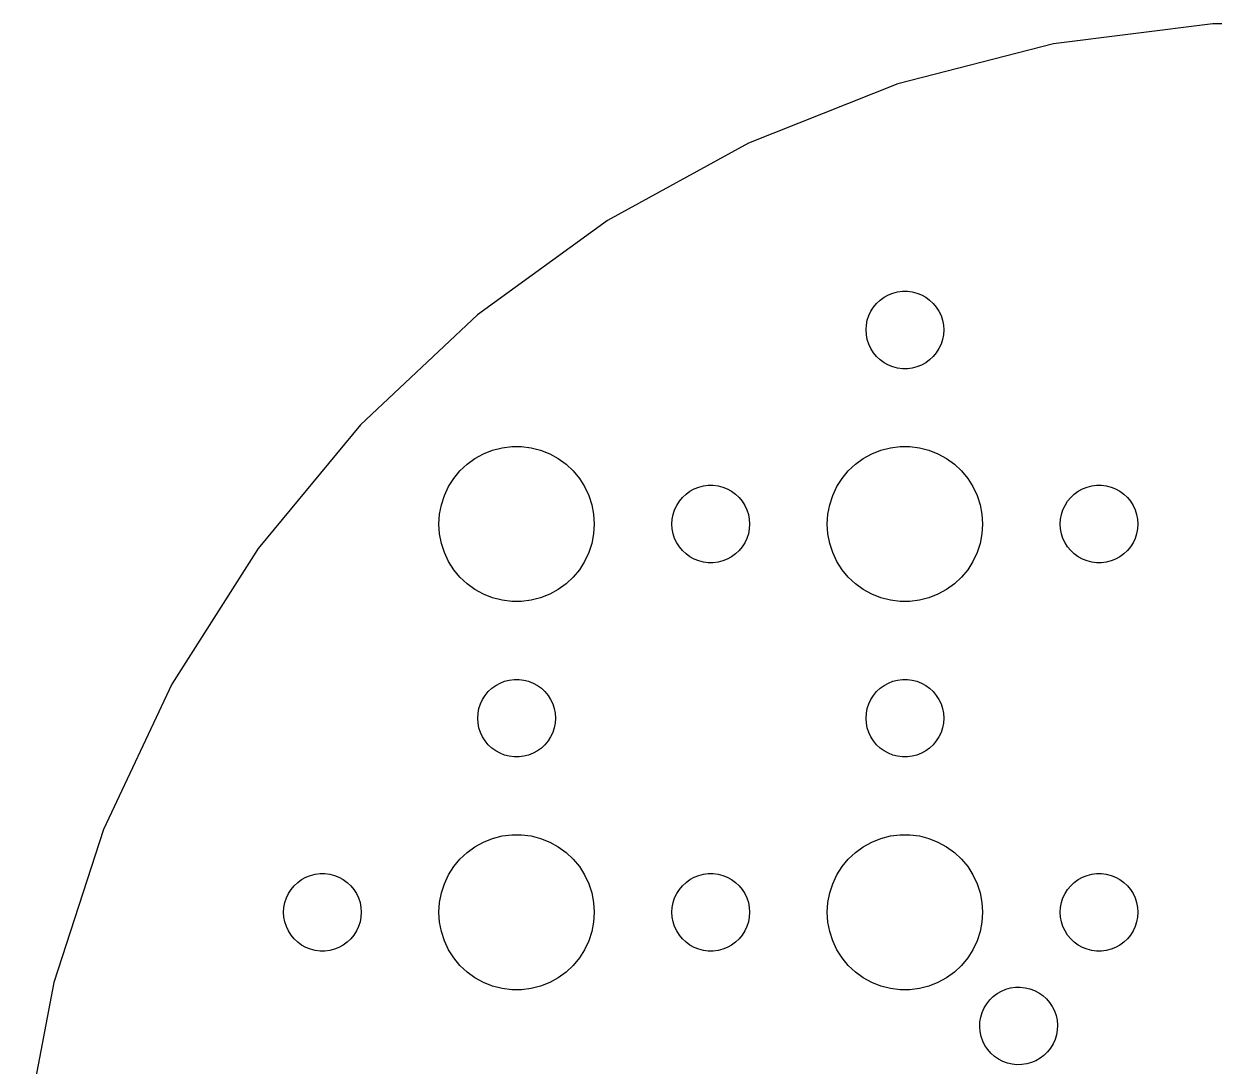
# Model space of a CAD drawing. Header units: metres. Extents: x -52 to 52, y -49 to 489.
# Drawn here: x -49.04 to -3.05, y 339.05 to 379.33 of the extents above; entities that cross this region are included whole.
import ezdxf

# ---------------------------------------------------------------- set-up
doc = ezdxf.new("R2010")
doc.units = ezdxf.units.M

msp = doc.modelspace()

# ---------------------------------------------------------------- linework, layer by layer
for p, q in [((-3.10353, 379.329), (-9.26166, 378.551)), ((3.10353, 379.329), (-3.10353, 379.329)), ((-9.26166, 378.551), (-15.2737, 377.008)), ((-15.2737, 377.008), (-21.0449, 374.723)), ((-21.0449, 374.723), (-26.4842, 371.732)), ((-26.4842, 371.732), (-31.5058, 368.084)), ((-15.8037, 368.766), (-15.6387, 368.857)), ((-15.6387, 368.857), (-15.4635, 368.927)), ((-15.4635, 368.927), (-15.2811, 368.973)), ((-15.2811, 368.973), (-15.0942, 368.997)), ((-15.0942, 368.997), (-14.9058, 368.997)), ((-14.9058, 368.997), (-14.7189, 368.973)), ((-14.7189, 368.973), (-14.5365, 368.927)), ((-14.5365, 368.927), (-14.3613, 368.857)), ((-14.3613, 368.857), (-14.1963, 368.766)), ((-16.3145, 368.223), (-16.2135, 368.382)), ((-16.2135, 368.382), (-16.0934, 368.527)), ((-16.0934, 368.527), (-15.9561, 368.656)), ((-15.9561, 368.656), (-15.8037, 368.766)), ((-14.1963, 368.766), (-14.0439, 368.656)), ((-14.0439, 368.656), (-13.9065, 368.527)), ((-13.9065, 368.527), (-13.7865, 368.382)), ((-13.7865, 368.382), (-13.6855, 368.223)), ((-31.5058, 368.084), (-36.0306, 363.835)), ((-16.4529, 367.873), (-16.3947, 368.052)), ((-16.3947, 368.052), (-16.3145, 368.223)), ((-13.6855, 368.223), (-13.6053, 368.052)), ((-13.6053, 368.052), (-13.5471, 367.873)), ((-16.5, 367.5), (-16.4882, 367.688)), ((-16.4882, 367.312), (-16.5, 367.5)), ((-16.4882, 367.688), (-16.4529, 367.873)), ((-13.5471, 367.873), (-13.5118, 367.688)), ((-13.5118, 367.688), (-13.5, 367.5)), ((-13.5, 367.5), (-13.5118, 367.312)), ((-16.4529, 367.127), (-16.4882, 367.312)), ((-16.3947, 366.948), (-16.4529, 367.127)), ((-13.5471, 367.127), (-13.6053, 366.948)), ((-13.5118, 367.312), (-13.5471, 367.127)), ((-16.3145, 366.777), (-16.3947, 366.948)), ((-16.2135, 366.618), (-16.3145, 366.777)), ((-16.0934, 366.473), (-16.2135, 366.618)), ((-13.7865, 366.618), (-13.9065, 366.473)), ((-13.6855, 366.777), (-13.7865, 366.618)), ((-13.6053, 366.948), (-13.6855, 366.777)), ((-15.9561, 366.344), (-16.0934, 366.473)), ((-15.8037, 366.234), (-15.9561, 366.344)), ((-15.6387, 366.143), (-15.8037, 366.234)), ((-15.4635, 366.073), (-15.6387, 366.143)), ((-15.2811, 366.027), (-15.4635, 366.073)), ((-14.5365, 366.073), (-14.7189, 366.027)), ((-14.3613, 366.143), (-14.5365, 366.073)), ((-14.1963, 366.234), (-14.3613, 366.143)), ((-14.0439, 366.344), (-14.1963, 366.234)), ((-13.9065, 366.473), (-14.0439, 366.344)), ((-15.0942, 366.003), (-15.2811, 366.027)), ((-14.9058, 366.003), (-15.0942, 366.003)), ((-14.7189, 366.027), (-14.9058, 366.003)), ((-36.0306, 363.835), (-39.9871, 359.052)), ((-31.2773, 362.714), (-30.927, 362.853)), ((-30.927, 362.853), (-30.5621, 362.947)), ((-30.5621, 362.947), (-30.1884, 362.994)), ((-30.1884, 362.994), (-29.8116, 362.994)), ((-29.8116, 362.994), (-29.4379, 362.947)), ((-29.4379, 362.947), (-29.0729, 362.853)), ((-29.0729, 362.853), (-28.7227, 362.714)), ((-16.2773, 362.714), (-15.927, 362.853)), ((-15.927, 362.853), (-15.5621, 362.947)), ((-15.5621, 362.947), (-15.1884, 362.994)), ((-15.1884, 362.994), (-14.8116, 362.994)), ((-14.8116, 362.994), (-14.4379, 362.947)), ((-14.4379, 362.947), (-14.0729, 362.853)), ((-14.0729, 362.853), (-13.7227, 362.714)), ((-31.9123, 362.312), (-31.6075, 362.533)), ((-31.6075, 362.533), (-31.2773, 362.714)), ((-28.7227, 362.714), (-28.3925, 362.533)), ((-28.3925, 362.533), (-28.0877, 362.312)), ((-16.9123, 362.312), (-16.6075, 362.533)), ((-16.6075, 362.533), (-16.2773, 362.714)), ((-13.7227, 362.714), (-13.3925, 362.533)), ((-13.3925, 362.533), (-13.0877, 362.312)), ((-32.427, 361.763), (-32.1869, 362.054)), ((-32.1869, 362.054), (-31.9123, 362.312)), ((-28.0877, 362.312), (-27.8131, 362.054)), ((-27.8131, 362.054), (-27.5729, 361.763)), ((-17.427, 361.763), (-17.1869, 362.054)), ((-17.1869, 362.054), (-16.9123, 362.312)), ((-13.0877, 362.312), (-12.8131, 362.054)), ((-12.8131, 362.054), (-12.5729, 361.763)), ((-32.7893, 361.104), (-32.6289, 361.445)), ((-32.6289, 361.445), (-32.427, 361.763)), ((-27.5729, 361.763), (-27.3711, 361.445)), ((-27.3711, 361.445), (-27.2107, 361.104)), ((-22.9635, 361.427), (-22.7811, 361.473)), ((-22.7811, 361.473), (-22.5942, 361.497)), ((-22.5942, 361.497), (-22.4058, 361.497)), ((-22.4058, 361.497), (-22.2189, 361.473)), ((-22.2189, 361.473), (-22.0365, 361.427)), ((-17.7893, 361.104), (-17.6289, 361.445)), ((-17.6289, 361.445), (-17.427, 361.763)), ((-12.5729, 361.763), (-12.3711, 361.445)), ((-12.3711, 361.445), (-12.2107, 361.104)), ((-7.96352, 361.427), (-7.78107, 361.473)), ((-7.78107, 361.473), (-7.59418, 361.497)), ((-7.59418, 361.497), (-7.40581, 361.497)), ((-7.40581, 361.497), (-7.21892, 361.473)), ((-7.21892, 361.473), (-7.03647, 361.427)), ((-32.9057, 360.746), (-32.7893, 361.104)), ((-27.2107, 361.104), (-27.0942, 360.746)), ((-23.7135, 360.882), (-23.5934, 361.027)), ((-23.5934, 361.027), (-23.4561, 361.156)), ((-23.4561, 361.156), (-23.3037, 361.266)), ((-23.3037, 361.266), (-23.1387, 361.357)), ((-23.1387, 361.357), (-22.9635, 361.427)), ((-22.0365, 361.427), (-21.8613, 361.357)), ((-21.8613, 361.357), (-21.6963, 361.266)), ((-21.6963, 361.266), (-21.5439, 361.156)), ((-21.5439, 361.156), (-21.4065, 361.027)), ((-21.4065, 361.027), (-21.2865, 360.882)), ((-17.9057, 360.746), (-17.7893, 361.104)), ((-12.2107, 361.104), (-12.0942, 360.746)), ((-8.71352, 360.882), (-8.59344, 361.027)), ((-8.59344, 361.027), (-8.45613, 361.156)), ((-8.45613, 361.156), (-8.30373, 361.266)), ((-8.30373, 361.266), (-8.13866, 361.357)), ((-8.13866, 361.357), (-7.96352, 361.427)), ((-7.03647, 361.427), (-6.86133, 361.357)), ((-6.86133, 361.357), (-6.69626, 361.266)), ((-6.69626, 361.266), (-6.54385, 361.156)), ((-6.54385, 361.156), (-6.40654, 361.027)), ((-6.40654, 361.027), (-6.28647, 360.882)), ((-32.9763, 360.376), (-32.9057, 360.746)), ((-27.0942, 360.746), (-27.0237, 360.376)), ((-23.9529, 360.373), (-23.8947, 360.552)), ((-23.8947, 360.552), (-23.8145, 360.723)), ((-23.8145, 360.723), (-23.7135, 360.882)), ((-21.2865, 360.882), (-21.1855, 360.723)), ((-21.1855, 360.723), (-21.1053, 360.552)), ((-21.1053, 360.552), (-21.0471, 360.373)), ((-17.9763, 360.376), (-17.9057, 360.746)), ((-12.0942, 360.746), (-12.0237, 360.376)), ((-8.95287, 360.373), (-8.89465, 360.552)), ((-8.89465, 360.552), (-8.81445, 360.723)), ((-8.81445, 360.723), (-8.71352, 360.882)), ((-6.28647, 360.882), (-6.18553, 360.723)), ((-6.18553, 360.723), (-6.10533, 360.552)), ((-6.10533, 360.552), (-6.04712, 360.373)), ((-33, 360), (-32.9763, 360.376)), ((-27.0237, 360.376), (-27, 360)), ((-24, 360), (-23.9882, 360.188)), ((-23.9882, 360.188), (-23.9529, 360.373)), ((-21.0471, 360.373), (-21.0118, 360.188)), ((-21.0118, 360.188), (-21, 360)), ((-18, 360), (-17.9763, 360.376)), ((-12.0237, 360.376), (-12, 360)), ((-9, 360), (-8.98816, 360.188)), ((-8.98816, 360.188), (-8.95287, 360.373)), ((-6.04712, 360.373), (-6.01183, 360.188)), ((-6.01183, 360.188), (-6, 360)), ((-32.9763, 359.624), (-33, 360)), ((-32.9057, 359.254), (-32.9763, 359.624)), ((-27.0237, 359.624), (-27.0942, 359.254)), ((-27, 360), (-27.0237, 359.624)), ((-23.9882, 359.812), (-24, 360)), ((-23.9529, 359.627), (-23.9882, 359.812)), ((-23.8947, 359.448), (-23.9529, 359.627)), ((-21.0471, 359.627), (-21.1053, 359.448)), ((-21.0118, 359.812), (-21.0471, 359.627)), ((-21, 360), (-21.0118, 359.812)), ((-17.9763, 359.624), (-18, 360)), ((-17.9057, 359.254), (-17.9763, 359.624)), ((-12.0237, 359.624), (-12.0942, 359.254)), ((-12, 360), (-12.0237, 359.624)), ((-8.98816, 359.812), (-9, 360)), ((-8.95287, 359.627), (-8.98816, 359.812)), ((-8.89465, 359.448), (-8.95287, 359.627)), ((-6.04712, 359.627), (-6.10533, 359.448)), ((-6.01183, 359.812), (-6.04712, 359.627)), ((-6, 360), (-6.01183, 359.812)), ((-32.7893, 358.896), (-32.9057, 359.254)), ((-27.0942, 359.254), (-27.2107, 358.896)), ((-23.8145, 359.277), (-23.8947, 359.448)), ((-23.7135, 359.118), (-23.8145, 359.277)), ((-21.1855, 359.277), (-21.2865, 359.118)), ((-21.1053, 359.448), (-21.1855, 359.277)), ((-17.7893, 358.896), (-17.9057, 359.254)), ((-12.0942, 359.254), (-12.2107, 358.896)), ((-8.81445, 359.277), (-8.89465, 359.448)), ((-8.71352, 359.118), (-8.81445, 359.277)), ((-6.18553, 359.277), (-6.28647, 359.118)), ((-6.10533, 359.448), (-6.18553, 359.277)), ((-39.9871, 359.052), (-43.313, 353.812)), ((-32.6289, 358.555), (-32.7893, 358.896)), ((-27.2107, 358.896), (-27.3711, 358.555)), ((-23.5934, 358.973), (-23.7135, 359.118)), ((-23.4561, 358.844), (-23.5934, 358.973)), ((-23.3037, 358.734), (-23.4561, 358.844)), ((-23.1387, 358.643), (-23.3037, 358.734)), ((-21.6963, 358.734), (-21.8613, 358.643)), ((-21.5439, 358.844), (-21.6963, 358.734)), ((-21.4065, 358.973), (-21.5439, 358.844)), ((-21.2865, 359.118), (-21.4065, 358.973)), ((-17.6289, 358.555), (-17.7893, 358.896)), ((-12.2107, 358.896), (-12.3711, 358.555)), ((-8.59344, 358.973), (-8.71352, 359.118)), ((-8.45613, 358.844), (-8.59344, 358.973)), ((-8.30373, 358.734), (-8.45613, 358.844)), ((-8.13866, 358.643), (-8.30373, 358.734)), ((-6.69626, 358.734), (-6.86133, 358.643)), ((-6.54385, 358.844), (-6.69626, 358.734)), ((-6.40654, 358.973), (-6.54385, 358.844)), ((-6.28647, 359.118), (-6.40654, 358.973)), ((-32.427, 358.237), (-32.6289, 358.555)), ((-32.1869, 357.946), (-32.427, 358.237)), ((-27.5729, 358.237), (-27.8131, 357.946)), ((-27.3711, 358.555), (-27.5729, 358.237)), ((-22.9635, 358.573), (-23.1387, 358.643)), ((-22.7811, 358.527), (-22.9635, 358.573)), ((-22.5942, 358.503), (-22.7811, 358.527)), ((-22.4058, 358.503), (-22.5942, 358.503)), ((-22.2189, 358.527), (-22.4058, 358.503)), ((-22.0365, 358.573), (-22.2189, 358.527)), ((-21.8613, 358.643), (-22.0365, 358.573)), ((-17.427, 358.237), (-17.6289, 358.555)), ((-17.1869, 357.946), (-17.427, 358.237)), ((-12.5729, 358.237), (-12.8131, 357.946)), ((-12.3711, 358.555), (-12.5729, 358.237)), ((-7.96352, 358.573), (-8.13866, 358.643)), ((-7.78107, 358.527), (-7.96352, 358.573)), ((-7.59418, 358.503), (-7.78107, 358.527)), ((-7.40581, 358.503), (-7.59418, 358.503)), ((-7.21892, 358.527), (-7.40581, 358.503)), ((-7.03647, 358.573), (-7.21892, 358.527)), ((-6.86133, 358.643), (-7.03647, 358.573)), ((-31.9123, 357.688), (-32.1869, 357.946)), ((-27.8131, 357.946), (-28.0877, 357.688)), ((-16.9123, 357.688), (-17.1869, 357.946)), ((-12.8131, 357.946), (-13.0877, 357.688)), ((-31.6075, 357.467), (-31.9123, 357.688)), ((-31.2773, 357.286), (-31.6075, 357.467)), ((-28.3925, 357.467), (-28.7227, 357.286)), ((-28.0877, 357.688), (-28.3925, 357.467)), ((-16.6075, 357.467), (-16.9123, 357.688)), ((-16.2773, 357.286), (-16.6075, 357.467)), ((-13.3925, 357.467), (-13.7227, 357.286)), ((-13.0877, 357.688), (-13.3925, 357.467)), ((-30.927, 357.147), (-31.2773, 357.286)), ((-30.5621, 357.053), (-30.927, 357.147)), ((-30.1884, 357.006), (-30.5621, 357.053)), ((-29.8116, 357.006), (-30.1884, 357.006)), ((-29.4379, 357.053), (-29.8116, 357.006)), ((-29.0729, 357.147), (-29.4379, 357.053)), ((-28.7227, 357.286), (-29.0729, 357.147)), ((-15.927, 357.147), (-16.2773, 357.286)), ((-15.5621, 357.053), (-15.927, 357.147)), ((-15.1884, 357.006), (-15.5621, 357.053)), ((-14.8116, 357.006), (-15.1884, 357.006)), ((-14.4379, 357.053), (-14.8116, 357.006)), ((-14.0729, 357.147), (-14.4379, 357.053)), ((-13.7227, 357.286), (-14.0729, 357.147)), ((-43.313, 353.812), (-45.9559, 348.195)), ((-31.0934, 353.527), (-30.9561, 353.656)), ((-30.9561, 353.656), (-30.8037, 353.766)), ((-30.8037, 353.766), (-30.6387, 353.857)), ((-30.6387, 353.857), (-30.4635, 353.927)), ((-30.4635, 353.927), (-30.2811, 353.973)), ((-30.2811, 353.973), (-30.0942, 353.997)), ((-30.0942, 353.997), (-29.9058, 353.997)), ((-29.9058, 353.997), (-29.7189, 353.973)), ((-29.7189, 353.973), (-29.5365, 353.927)), ((-29.5365, 353.927), (-29.3613, 353.857)), ((-29.3613, 353.857), (-29.1963, 353.766)), ((-29.1963, 353.766), (-29.0439, 353.656)), ((-29.0439, 353.656), (-28.9065, 353.527)), ((-16.0934, 353.527), (-15.9561, 353.656)), ((-15.9561, 353.656), (-15.8037, 353.766)), ((-15.8037, 353.766), (-15.6387, 353.857)), ((-15.6387, 353.857), (-15.4635, 353.927)), ((-15.4635, 353.927), (-15.2811, 353.973)), ((-15.2811, 353.973), (-15.0942, 353.997)), ((-15.0942, 353.997), (-14.9058, 353.997)), ((-14.9058, 353.997), (-14.7189, 353.973)), ((-14.7189, 353.973), (-14.5365, 353.927)), ((-14.5365, 353.927), (-14.3613, 353.857)), ((-14.3613, 353.857), (-14.1963, 353.766)), ((-14.1963, 353.766), (-14.0439, 353.656)), ((-14.0439, 353.656), (-13.9065, 353.527)), ((-31.3947, 353.052), (-31.3145, 353.223)), ((-31.3145, 353.223), (-31.2135, 353.382)), ((-31.2135, 353.382), (-31.0934, 353.527)), ((-28.9065, 353.527), (-28.7865, 353.382)), ((-28.7865, 353.382), (-28.6855, 353.223)), ((-28.6855, 353.223), (-28.6053, 353.052)), ((-16.3947, 353.052), (-16.3145, 353.223)), ((-16.3145, 353.223), (-16.2135, 353.382)), ((-16.2135, 353.382), (-16.0934, 353.527)), ((-13.9065, 353.527), (-13.7865, 353.382)), ((-13.7865, 353.382), (-13.6855, 353.223)), ((-13.6855, 353.223), (-13.6053, 353.052)), ((-31.4882, 352.688), (-31.4529, 352.873)), ((-31.4529, 352.873), (-31.3947, 353.052)), ((-28.6053, 353.052), (-28.5471, 352.873)), ((-28.5471, 352.873), (-28.5118, 352.688)), ((-16.4882, 352.688), (-16.4529, 352.873)), ((-16.4529, 352.873), (-16.3947, 353.052)), ((-13.6053, 353.052), (-13.5471, 352.873)), ((-13.5471, 352.873), (-13.5118, 352.688)), ((-31.5, 352.5), (-31.4882, 352.688)), ((-31.4882, 352.312), (-31.5, 352.5)), ((-31.4529, 352.127), (-31.4882, 352.312)), ((-28.5118, 352.312), (-28.5471, 352.127)), ((-28.5118, 352.688), (-28.5, 352.5)), ((-28.5, 352.5), (-28.5118, 352.312)), ((-16.5, 352.5), (-16.4882, 352.688)), ((-16.4882, 352.312), (-16.5, 352.5)), ((-16.4529, 352.127), (-16.4882, 352.312)), ((-13.5118, 352.312), (-13.5471, 352.127)), ((-13.5118, 352.688), (-13.5, 352.5)), ((-13.5, 352.5), (-13.5118, 352.312)), ((-31.3947, 351.948), (-31.4529, 352.127)), ((-31.3145, 351.777), (-31.3947, 351.948)), ((-28.6053, 351.948), (-28.6855, 351.777)), ((-28.5471, 352.127), (-28.6053, 351.948)), ((-16.3947, 351.948), (-16.4529, 352.127)), ((-16.3145, 351.777), (-16.3947, 351.948)), ((-13.6053, 351.948), (-13.6855, 351.777)), ((-13.5471, 352.127), (-13.6053, 351.948)), ((-31.2135, 351.618), (-31.3145, 351.777)), ((-31.0934, 351.473), (-31.2135, 351.618)), ((-30.9561, 351.344), (-31.0934, 351.473)), ((-30.8037, 351.234), (-30.9561, 351.344)), ((-29.0439, 351.344), (-29.1963, 351.234)), ((-28.9065, 351.473), (-29.0439, 351.344)), ((-28.7865, 351.618), (-28.9065, 351.473)), ((-28.6855, 351.777), (-28.7865, 351.618)), ((-16.2135, 351.618), (-16.3145, 351.777)), ((-16.0934, 351.473), (-16.2135, 351.618)), ((-15.9561, 351.344), (-16.0934, 351.473)), ((-15.8037, 351.234), (-15.9561, 351.344)), ((-14.0439, 351.344), (-14.1963, 351.234)), ((-13.9065, 351.473), (-14.0439, 351.344)), ((-13.7865, 351.618), (-13.9065, 351.473)), ((-13.6855, 351.777), (-13.7865, 351.618)), ((-30.6387, 351.143), (-30.8037, 351.234)), ((-30.4635, 351.073), (-30.6387, 351.143)), ((-30.2811, 351.027), (-30.4635, 351.073)), ((-30.0942, 351.003), (-30.2811, 351.027)), ((-29.9058, 351.003), (-30.0942, 351.003)), ((-29.7189, 351.027), (-29.9058, 351.003)), ((-29.5365, 351.073), (-29.7189, 351.027)), ((-29.3613, 351.143), (-29.5365, 351.073)), ((-29.1963, 351.234), (-29.3613, 351.143)), ((-15.6387, 351.143), (-15.8037, 351.234)), ((-15.4635, 351.073), (-15.6387, 351.143)), ((-15.2811, 351.027), (-15.4635, 351.073)), ((-15.0942, 351.003), (-15.2811, 351.027)), ((-14.9058, 351.003), (-15.0942, 351.003)), ((-14.7189, 351.027), (-14.9058, 351.003)), ((-14.5365, 351.073), (-14.7189, 351.027)), ((-14.3613, 351.143), (-14.5365, 351.073)), ((-14.1963, 351.234), (-14.3613, 351.143)), ((-45.9559, 348.195), (-47.874, 342.292)), ((-31.6075, 347.533), (-31.2773, 347.714)), ((-31.2773, 347.714), (-30.927, 347.853)), ((-30.927, 347.853), (-30.5621, 347.947)), ((-30.5621, 347.947), (-30.1884, 347.994)), ((-30.1884, 347.994), (-29.8116, 347.994)), ((-29.8116, 347.994), (-29.4379, 347.947)), ((-29.4379, 347.947), (-29.0729, 347.853)), ((-29.0729, 347.853), (-28.7227, 347.714)), ((-28.7227, 347.714), (-28.3925, 347.533)), ((-16.6075, 347.533), (-16.2773, 347.714)), ((-16.2773, 347.714), (-15.927, 347.853)), ((-15.927, 347.853), (-15.5621, 347.947)), ((-15.5621, 347.947), (-15.1884, 347.994)), ((-15.1884, 347.994), (-14.8116, 347.994)), ((-14.8116, 347.994), (-14.4379, 347.947)), ((-14.4379, 347.947), (-14.0729, 347.853)), ((-14.0729, 347.853), (-13.7227, 347.714)), ((-13.7227, 347.714), (-13.3925, 347.533)), ((-32.1869, 347.054), (-31.9123, 347.312)), ((-31.9123, 347.312), (-31.6075, 347.533)), ((-28.3925, 347.533), (-28.0877, 347.312)), ((-28.0877, 347.312), (-27.8131, 347.054)), ((-17.1869, 347.054), (-16.9123, 347.312)), ((-16.9123, 347.312), (-16.6075, 347.533)), ((-13.3925, 347.533), (-13.0877, 347.312)), ((-13.0877, 347.312), (-12.8131, 347.054)), ((-32.6289, 346.445), (-32.427, 346.763)), ((-32.427, 346.763), (-32.1869, 347.054)), ((-27.8131, 347.054), (-27.5729, 346.763)), ((-27.5729, 346.763), (-27.3711, 346.445)), ((-17.6289, 346.445), (-17.427, 346.763)), ((-17.427, 346.763), (-17.1869, 347.054)), ((-12.8131, 347.054), (-12.5729, 346.763)), ((-12.5729, 346.763), (-12.3711, 346.445)), ((-38.3037, 346.266), (-38.1387, 346.357)), ((-38.1387, 346.357), (-37.9635, 346.427)), ((-37.9635, 346.427), (-37.7811, 346.473)), ((-37.7811, 346.473), (-37.5942, 346.497)), ((-37.5942, 346.497), (-37.4058, 346.497)), ((-37.4058, 346.497), (-37.2189, 346.473)), ((-37.2189, 346.473), (-37.0365, 346.427)), ((-37.0365, 346.427), (-36.8613, 346.357)), ((-36.8613, 346.357), (-36.6963, 346.266)), ((-32.7893, 346.104), (-32.6289, 346.445)), ((-27.3711, 346.445), (-27.2107, 346.104)), ((-23.3037, 346.266), (-23.1387, 346.357)), ((-23.1387, 346.357), (-22.9635, 346.427)), ((-22.9635, 346.427), (-22.7811, 346.473)), ((-22.7811, 346.473), (-22.5942, 346.497)), ((-22.5942, 346.497), (-22.4058, 346.497)), ((-22.4058, 346.497), (-22.2189, 346.473)), ((-22.2189, 346.473), (-22.0365, 346.427)), ((-22.0365, 346.427), (-21.8613, 346.357)), ((-21.8613, 346.357), (-21.6963, 346.266)), ((-17.7893, 346.104), (-17.6289, 346.445)), ((-12.3711, 346.445), (-12.2107, 346.104)), ((-8.30373, 346.266), (-8.13866, 346.357)), ((-8.13866, 346.357), (-7.96352, 346.427)), ((-7.96352, 346.427), (-7.78107, 346.473)), ((-7.78107, 346.473), (-7.59418, 346.497)), ((-7.59418, 346.497), (-7.40581, 346.497)), ((-7.40581, 346.497), (-7.21892, 346.473)), ((-7.21892, 346.473), (-7.03647, 346.427)), ((-7.03647, 346.427), (-6.86133, 346.357)), ((-6.86133, 346.357), (-6.69626, 346.266)), ((-38.8145, 345.723), (-38.7135, 345.882)), ((-38.7135, 345.882), (-38.5934, 346.027)), ((-38.5934, 346.027), (-38.4561, 346.156)), ((-38.4561, 346.156), (-38.3037, 346.266)), ((-36.6963, 346.266), (-36.5439, 346.156)), ((-36.5439, 346.156), (-36.4065, 346.027)), ((-36.4065, 346.027), (-36.2865, 345.882)), ((-36.2865, 345.882), (-36.1855, 345.723)), ((-32.9057, 345.746), (-32.7893, 346.104)), ((-27.2107, 346.104), (-27.0942, 345.746)), ((-23.8145, 345.723), (-23.7135, 345.882)), ((-23.7135, 345.882), (-23.5934, 346.027)), ((-23.5934, 346.027), (-23.4561, 346.156)), ((-23.4561, 346.156), (-23.3037, 346.266)), ((-21.6963, 346.266), (-21.5439, 346.156)), ((-21.5439, 346.156), (-21.4065, 346.027)), ((-21.4065, 346.027), (-21.2865, 345.882)), ((-21.2865, 345.882), (-21.1855, 345.723)), ((-17.9057, 345.746), (-17.7893, 346.104)), ((-12.2107, 346.104), (-12.0942, 345.746)), ((-8.81445, 345.723), (-8.71352, 345.882)), ((-8.71352, 345.882), (-8.59344, 346.027)), ((-8.59344, 346.027), (-8.45613, 346.156)), ((-8.45613, 346.156), (-8.30373, 346.266)), ((-6.69626, 346.266), (-6.54385, 346.156)), ((-6.54385, 346.156), (-6.40654, 346.027)), ((-6.40654, 346.027), (-6.28647, 345.882)), ((-6.28647, 345.882), (-6.18553, 345.723)), ((-38.9882, 345.188), (-38.9529, 345.373)), ((-38.9529, 345.373), (-38.8947, 345.552)), ((-38.8947, 345.552), (-38.8145, 345.723)), ((-36.1855, 345.723), (-36.1053, 345.552)), ((-36.1053, 345.552), (-36.0471, 345.373)), ((-36.0471, 345.373), (-36.0118, 345.188)), ((-33, 345), (-32.9763, 345.376)), ((-32.9763, 345.376), (-32.9057, 345.746)), ((-27.0942, 345.746), (-27.0237, 345.376)), ((-27.0237, 345.376), (-27, 345)), ((-23.9882, 345.188), (-23.9529, 345.373)), ((-23.9529, 345.373), (-23.8947, 345.552)), ((-23.8947, 345.552), (-23.8145, 345.723)), ((-21.1855, 345.723), (-21.1053, 345.552)), ((-21.1053, 345.552), (-21.0471, 345.373)), ((-21.0471, 345.373), (-21.0118, 345.188)), ((-18, 345), (-17.9763, 345.376)), ((-17.9763, 345.376), (-17.9057, 345.746)), ((-12.0942, 345.746), (-12.0237, 345.376)), ((-12.0237, 345.376), (-12, 345)), ((-8.98816, 345.188), (-8.95287, 345.373)), ((-8.95287, 345.373), (-8.89465, 345.552)), ((-8.89465, 345.552), (-8.81445, 345.723)), ((-6.18553, 345.723), (-6.10533, 345.552)), ((-6.10533, 345.552), (-6.04712, 345.373)), ((-6.04712, 345.373), (-6.01183, 345.188)), ((-39, 345), (-38.9882, 345.188)), ((-38.9882, 344.812), (-39, 345)), ((-36.0118, 345.188), (-36, 345)), ((-36, 345), (-36.0118, 344.812)), ((-32.9763, 344.624), (-33, 345)), ((-27, 345), (-27.0237, 344.624)), ((-24, 345), (-23.9882, 345.188)), ((-23.9882, 344.812), (-24, 345)), ((-21.0118, 345.188), (-21, 345)), ((-21, 345), (-21.0118, 344.812)), ((-17.9763, 344.624), (-18, 345)), ((-12, 345), (-12.0237, 344.624)), ((-9, 345), (-8.98816, 345.188)), ((-8.98816, 344.812), (-9, 345)), ((-6.01183, 345.188), (-6, 345)), ((-6, 345), (-6.01183, 344.812)), ((-38.9529, 344.627), (-38.9882, 344.812)), ((-38.8947, 344.448), (-38.9529, 344.627)), ((-38.8145, 344.277), (-38.8947, 344.448)), ((-36.1053, 344.448), (-36.1855, 344.277)), ((-36.0471, 344.627), (-36.1053, 344.448)), ((-36.0118, 344.812), (-36.0471, 344.627)), ((-32.9057, 344.254), (-32.9763, 344.624)), ((-27.0237, 344.624), (-27.0942, 344.254)), ((-23.9529, 344.627), (-23.9882, 344.812)), ((-23.8947, 344.448), (-23.9529, 344.627)), ((-23.8145, 344.277), (-23.8947, 344.448)), ((-21.1053, 344.448), (-21.1855, 344.277)), ((-21.0471, 344.627), (-21.1053, 344.448)), ((-21.0118, 344.812), (-21.0471, 344.627)), ((-17.9057, 344.254), (-17.9763, 344.624)), ((-12.0237, 344.624), (-12.0942, 344.254)), ((-8.95287, 344.627), (-8.98816, 344.812)), ((-8.89465, 344.448), (-8.95287, 344.627)), ((-8.81445, 344.277), (-8.89465, 344.448)), ((-6.10533, 344.448), (-6.18553, 344.277)), ((-6.04712, 344.627), (-6.10533, 344.448)), ((-6.01183, 344.812), (-6.04712, 344.627)), ((-38.7135, 344.118), (-38.8145, 344.277)), ((-38.5934, 343.973), (-38.7135, 344.118)), ((-38.4561, 343.844), (-38.5934, 343.973)), ((-36.4065, 343.973), (-36.5439, 343.844)), ((-36.2865, 344.118), (-36.4065, 343.973)), ((-36.1855, 344.277), (-36.2865, 344.118)), ((-32.7893, 343.896), (-32.9057, 344.254)), ((-27.0942, 344.254), (-27.2107, 343.896)), ((-23.7135, 344.118), (-23.8145, 344.277)), ((-23.5934, 343.973), (-23.7135, 344.118)), ((-23.4561, 343.844), (-23.5934, 343.973)), ((-21.4065, 343.973), (-21.5439, 343.844)), ((-21.2865, 344.118), (-21.4065, 343.973)), ((-21.1855, 344.277), (-21.2865, 344.118)), ((-17.7893, 343.896), (-17.9057, 344.254)), ((-12.0942, 344.254), (-12.2107, 343.896)), ((-8.71352, 344.118), (-8.81445, 344.277)), ((-8.59344, 343.973), (-8.71352, 344.118)), ((-8.45613, 343.844), (-8.59344, 343.973)), ((-6.40654, 343.973), (-6.54385, 343.844)), ((-6.28647, 344.118), (-6.40654, 343.973)), ((-6.18553, 344.277), (-6.28647, 344.118)), ((-38.3037, 343.734), (-38.4561, 343.844)), ((-38.1387, 343.643), (-38.3037, 343.734)), ((-37.9635, 343.573), (-38.1387, 343.643)), ((-37.7811, 343.527), (-37.9635, 343.573)), ((-37.5942, 343.503), (-37.7811, 343.527)), ((-37.2189, 343.527), (-37.4058, 343.503)), ((-37.0365, 343.573), (-37.2189, 343.527)), ((-36.8613, 343.643), (-37.0365, 343.573)), ((-36.6963, 343.734), (-36.8613, 343.643)), ((-36.5439, 343.844), (-36.6963, 343.734)), ((-32.6289, 343.555), (-32.7893, 343.896)), ((-32.427, 343.237), (-32.6289, 343.555)), ((-27.3711, 343.555), (-27.5729, 343.237)), ((-27.2107, 343.896), (-27.3711, 343.555)), ((-23.3037, 343.734), (-23.4561, 343.844)), ((-23.1387, 343.643), (-23.3037, 343.734)), ((-22.9635, 343.573), (-23.1387, 343.643)), ((-22.7811, 343.527), (-22.9635, 343.573)), ((-22.5942, 343.503), (-22.7811, 343.527)), ((-22.2189, 343.527), (-22.4058, 343.503)), ((-22.0365, 343.573), (-22.2189, 343.527)), ((-21.8613, 343.643), (-22.0365, 343.573)), ((-21.6963, 343.734), (-21.8613, 343.643)), ((-21.5439, 343.844), (-21.6963, 343.734)), ((-17.6289, 343.555), (-17.7893, 343.896)), ((-17.427, 343.237), (-17.6289, 343.555)), ((-12.3711, 343.555), (-12.5729, 343.237)), ((-12.2107, 343.896), (-12.3711, 343.555)), ((-8.30373, 343.734), (-8.45613, 343.844)), ((-8.13866, 343.643), (-8.30373, 343.734)), ((-7.96352, 343.573), (-8.13866, 343.643)), ((-7.78107, 343.527), (-7.96352, 343.573)), ((-7.59418, 343.503), (-7.78107, 343.527)), ((-7.21892, 343.527), (-7.40581, 343.503)), ((-7.03647, 343.573), (-7.21892, 343.527)), ((-6.86133, 343.643), (-7.03647, 343.573)), ((-6.69626, 343.734), (-6.86133, 343.643)), ((-6.54385, 343.844), (-6.69626, 343.734)), ((-37.4058, 343.503), (-37.5942, 343.503)), ((-32.1869, 342.946), (-32.427, 343.237)), ((-27.5729, 343.237), (-27.8131, 342.946)), ((-22.4058, 343.503), (-22.5942, 343.503)), ((-17.1869, 342.946), (-17.427, 343.237)), ((-12.5729, 343.237), (-12.8131, 342.946)), ((-7.40581, 343.503), (-7.59418, 343.503)), ((-31.9123, 342.688), (-32.1869, 342.946)), ((-31.6075, 342.467), (-31.9123, 342.688)), ((-28.0877, 342.688), (-28.3925, 342.467)), ((-27.8131, 342.946), (-28.0877, 342.688)), ((-16.9123, 342.688), (-17.1869, 342.946)), ((-16.6075, 342.467), (-16.9123, 342.688)), ((-13.0877, 342.688), (-13.3925, 342.467)), ((-12.8131, 342.946), (-13.0877, 342.688)), ((-47.874, 342.292), (-49.037, 336.195)), ((-31.2773, 342.286), (-31.6075, 342.467)), ((-30.927, 342.147), (-31.2773, 342.286)), ((-30.5621, 342.053), (-30.927, 342.147)), ((-29.0729, 342.147), (-29.4379, 342.053)), ((-28.7227, 342.286), (-29.0729, 342.147)), ((-28.3925, 342.467), (-28.7227, 342.286)), ((-16.2773, 342.286), (-16.6075, 342.467)), ((-15.927, 342.147), (-16.2773, 342.286)), ((-15.5621, 342.053), (-15.927, 342.147)), ((-14.0729, 342.147), (-14.4379, 342.053)), ((-13.7227, 342.286), (-14.0729, 342.147)), ((-13.3925, 342.467), (-13.7227, 342.286)), ((-30.1884, 342.006), (-30.5621, 342.053)), ((-29.8116, 342.006), (-30.1884, 342.006)), ((-29.4379, 342.053), (-29.8116, 342.006)), ((-15.1884, 342.006), (-15.5621, 342.053)), ((-14.8116, 342.006), (-15.1884, 342.006)), ((-14.4379, 342.053), (-14.8116, 342.006)), ((-11.7217, 341.611), (-11.5871, 341.742)), ((-11.5871, 341.742), (-11.4371, 341.856)), ((-11.4371, 341.856), (-11.2739, 341.951)), ((-11.2739, 341.951), (-11.1003, 342.024)), ((-11.1003, 342.024), (-10.9189, 342.074)), ((-10.9189, 342.074), (-10.7325, 342.102)), ((-10.7325, 342.102), (-10.5442, 342.106)), ((-10.5442, 342.106), (-10.3568, 342.086)), ((-10.3568, 342.086), (-10.1734, 342.043)), ((-10.1734, 342.043), (-9.99689, 341.977)), ((-9.99689, 341.977), (-9.82996, 341.89)), ((-9.82996, 341.89), (-9.67528, 341.783)), ((-9.67528, 341.783), (-9.53528, 341.656)), ((-12.0129, 341.13), (-11.9363, 341.302)), ((-11.9363, 341.302), (-11.8387, 341.463)), ((-11.8387, 341.463), (-11.7217, 341.611)), ((-9.53528, 341.656), (-9.4122, 341.514)), ((-9.4122, 341.514), (-9.30795, 341.357)), ((-9.30795, 341.357), (-9.2242, 341.188)), ((-12.1067, 340.576), (-12.0988, 340.764)), ((-12.0988, 340.764), (-12.0674, 340.95)), ((-12.0674, 340.95), (-12.0129, 341.13)), ((-9.2242, 341.188), (-9.16225, 341.01)), ((-9.16225, 341.01), (-9.12308, 340.826)), ((-9.12308, 340.826), (-9.10732, 340.638)), ((-12.0909, 340.388), (-12.1067, 340.576)), ((-12.0517, 340.204), (-12.0909, 340.388)), ((-9.1152, 340.45), (-9.14662, 340.264)), ((-9.10732, 340.638), (-9.1152, 340.45)), ((-11.9898, 340.026), (-12.0517, 340.204)), ((-11.906, 339.857), (-11.9898, 340.026)), ((-11.8018, 339.7), (-11.906, 339.857)), ((-9.27768, 339.912), (-9.37527, 339.751)), ((-9.20107, 340.084), (-9.27768, 339.912)), ((-9.14662, 340.264), (-9.20107, 340.084)), ((-11.6787, 339.557), (-11.8018, 339.7)), ((-11.5387, 339.431), (-11.6787, 339.557)), ((-11.384, 339.324), (-11.5387, 339.431)), ((-9.62686, 339.471), (-9.7769, 339.358)), ((-9.49228, 339.603), (-9.62686, 339.471)), ((-9.37527, 339.751), (-9.49228, 339.603)), ((-11.2171, 339.237), (-11.384, 339.324)), ((-11.0405, 339.171), (-11.2171, 339.237)), ((-10.8571, 339.128), (-11.0405, 339.171)), ((-10.6698, 339.108), (-10.8571, 339.128)), ((-10.4815, 339.112), (-10.6698, 339.108)), ((-10.2951, 339.14), (-10.4815, 339.112)), ((-10.1137, 339.19), (-10.2951, 339.14)), ((-9.94003, 339.263), (-10.1137, 339.19)), ((-9.7769, 339.358), (-9.94003, 339.263))]:
    msp.add_line(p, q)

doc.saveas('drawing.dxf')
